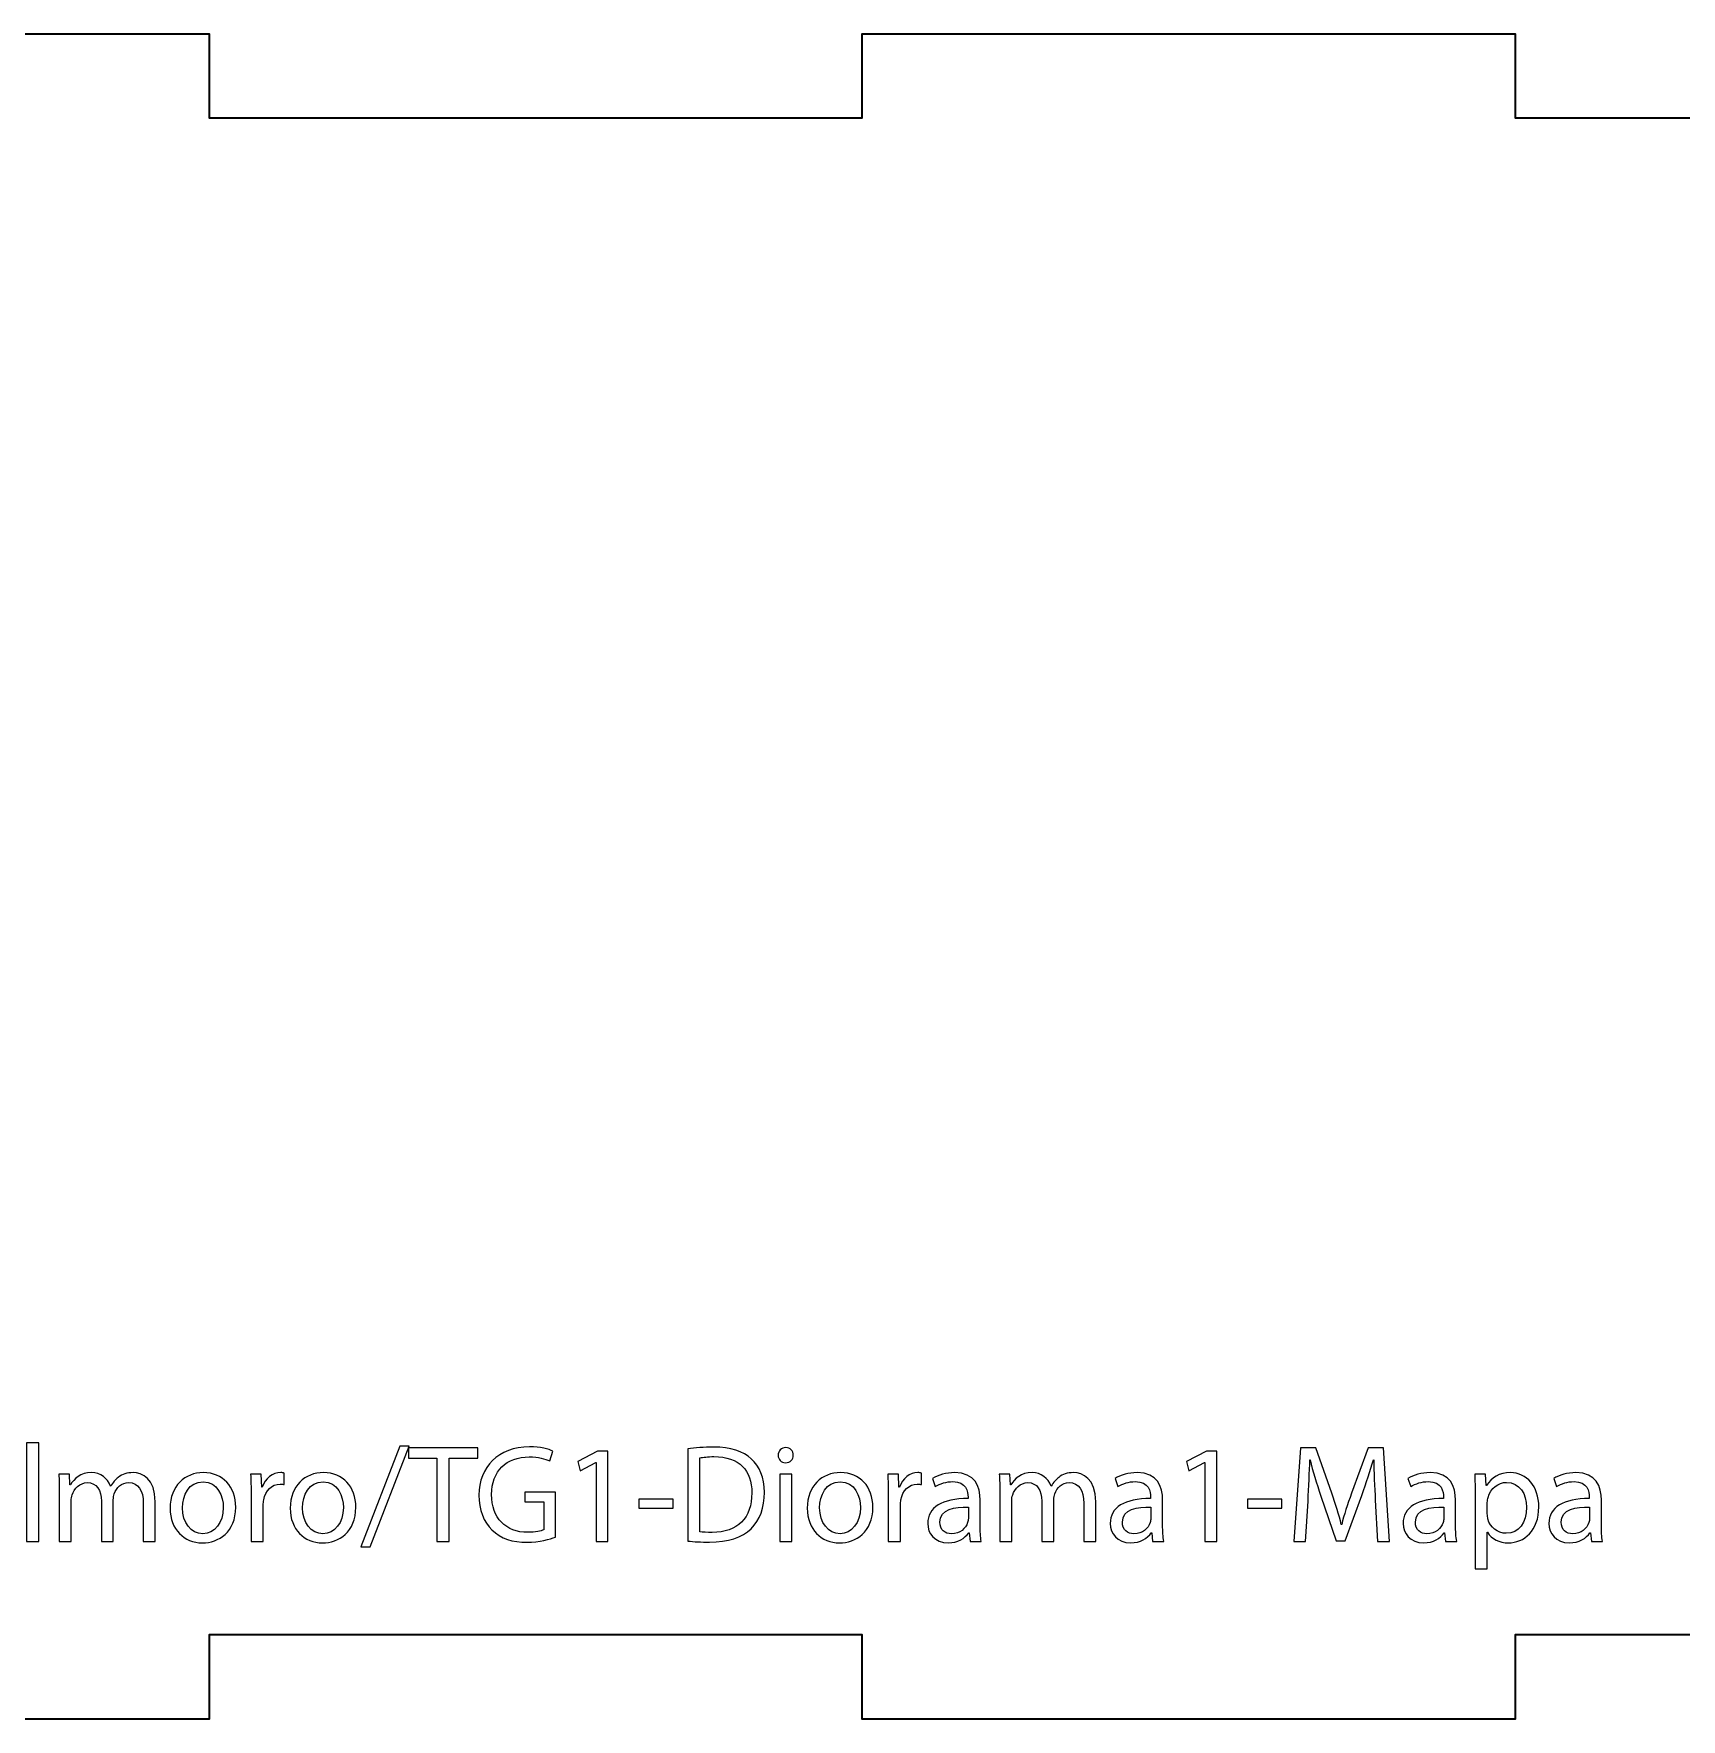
# Model space of a CAD drawing. Header units: millimetres. Extents: x 1 to 1629, y -192 to 365.
# Drawn here: x 1461.5 to 1520.2, y 302.7 to 362.7 of the extents above; entities that cross this region are included whole.
import ezdxf

# ---------------------------------------------------------------- set-up
doc = ezdxf.new("R2010")
doc.units = ezdxf.units.MM
doc.header["$MEASUREMENT"] = 0
doc.layers.add('CorteExterno', color=7, linetype='Continuous', lineweight=0)
doc.layers.add('Marcacao', color=7, linetype='Continuous', lineweight=0)

# ---------------------------------------------------------------- blocks, each defined once
blk = doc.blocks.new('Block_10')
at = {"layer": 'Marcacao', "color": 250, "lineweight": 9, "true_color": 0x1e1e1c}
for points, knots in [([(1461.238, 312.57), (1461.238, 312.57), (1461.673, 312.57), (1461.673, 312.57), (1461.673, 312.57), (1461.673, 309.061), (1461.673, 309.061), (1461.673, 309.061), (1461.238, 309.061), (1461.238, 309.061), (1461.238, 309.061), (1461.238, 312.57), (1461.238, 312.57)], [0, 0, 0, 0, 1, 1, 1, 2, 2, 2, 3, 3, 3, 4, 4, 4, 4]), ([(1473.146, 308.863), (1473.146, 308.863), (1474.524, 312.446), (1474.524, 312.446), (1474.524, 312.446), (1474.86, 312.446), (1474.86, 312.446), (1474.86, 312.446), (1473.477, 308.863), (1473.477, 308.863), (1473.477, 308.863), (1473.146, 308.863), (1473.146, 308.863)], [0, 0, 0, 0, 1, 1, 1, 2, 2, 2, 3, 3, 3, 4, 4, 4, 4]), ([(1475.852, 312.026), (1475.852, 312.026), (1474.84, 312.026), (1474.84, 312.026), (1474.84, 312.026), (1474.84, 312.392), (1474.84, 312.392), (1474.84, 312.392), (1477.305, 312.392), (1477.305, 312.392), (1477.305, 312.392), (1477.305, 312.026), (1477.305, 312.026), (1477.305, 312.026), (1476.287, 312.026), (1476.287, 312.026), (1476.287, 312.026), (1476.287, 309.061), (1476.287, 309.061), (1476.287, 309.061), (1475.852, 309.061), (1475.852, 309.061), (1475.852, 309.061), (1475.852, 312.026), (1475.852, 312.026)], [0, 0, 0, 0, 1, 1, 1, 2, 2, 2, 3, 3, 3, 4, 4, 4, 5, 5, 5, 6, 6, 6, 7, 7, 7, 8, 8, 8, 8]), ([(1480.076, 309.209), (1479.883, 309.14), (1479.503, 309.027), (1479.053, 309.027), (1478.549, 309.027), (1478.134, 309.155), (1477.808, 309.466), (1477.522, 309.743), (1477.343, 310.188), (1477.343, 310.707), (1477.349, 311.7), (1478.03, 312.426), (1479.147, 312.426), (1479.533, 312.426), (1479.834, 312.342), (1479.978, 312.273), (1479.978, 312.273), (1479.873, 311.922), (1479.873, 311.922), (1479.696, 312.002), (1479.474, 312.066), (1479.137, 312.066), (1478.327, 312.066), (1477.798, 311.562), (1477.798, 310.727), (1477.798, 309.882), (1478.307, 309.382), (1479.083, 309.382), (1479.365, 309.382), (1479.557, 309.422), (1479.656, 309.472), (1479.656, 309.472), (1479.656, 310.465), (1479.656, 310.465), (1479.656, 310.465), (1478.979, 310.465), (1478.979, 310.465), (1478.979, 310.465), (1478.979, 310.811), (1478.979, 310.811), (1478.979, 310.811), (1480.076, 310.811), (1480.076, 310.811), (1480.076, 310.811), (1480.076, 309.209), (1480.076, 309.209)], [0, 0, 0, 0, 1, 1, 1, 2, 2, 2, 3, 3, 3, 4, 4, 4, 5, 5, 5, 6, 6, 6, 7, 7, 7, 8, 8, 8, 9, 9, 9, 10, 10, 10, 11, 11, 11, 12, 12, 12, 13, 13, 13, 14, 14, 14, 15, 15, 15, 15]), ([(1481.522, 311.868), (1481.522, 311.868), (1481.512, 311.868), (1481.512, 311.868), (1481.512, 311.868), (1480.954, 311.567), (1480.954, 311.567), (1480.954, 311.567), (1480.87, 311.898), (1480.87, 311.898), (1480.87, 311.898), (1481.572, 312.273), (1481.572, 312.273), (1481.572, 312.273), (1481.942, 312.273), (1481.942, 312.273), (1481.942, 312.273), (1481.942, 309.061), (1481.942, 309.061), (1481.942, 309.061), (1481.522, 309.061), (1481.522, 309.061), (1481.522, 309.061), (1481.522, 311.868), (1481.522, 311.868)], [0, 0, 0, 0, 1, 1, 1, 2, 2, 2, 3, 3, 3, 4, 4, 4, 5, 5, 5, 6, 6, 6, 7, 7, 7, 8, 8, 8, 8]), ([(1484.781, 312.348), (1485.043, 312.387), (1485.355, 312.416), (1485.696, 312.416), (1486.313, 312.416), (1486.753, 312.273), (1487.045, 312.002), (1487.341, 311.73), (1487.514, 311.344), (1487.514, 310.805), (1487.514, 310.262), (1487.346, 309.817), (1487.035, 309.511), (1486.723, 309.2), (1486.209, 309.032), (1485.562, 309.032), (1485.256, 309.032), (1484.999, 309.046), (1484.781, 309.071), (1484.781, 309.071), (1484.781, 312.348), (1484.781, 312.348)], [0, 0, 0, 0, 1, 1, 1, 2, 2, 2, 3, 3, 3, 4, 4, 4, 5, 5, 5, 6, 6, 6, 7, 7, 7, 7]), ([(1485.211, 309.402), (1485.32, 309.382), (1485.478, 309.377), (1485.646, 309.377), (1486.565, 309.377), (1487.064, 309.892), (1487.064, 310.791), (1487.069, 311.577), (1486.625, 312.076), (1485.715, 312.076), (1485.493, 312.076), (1485.325, 312.056), (1485.211, 312.031), (1485.211, 312.031), (1485.211, 309.402), (1485.211, 309.402)], [0, 0, 0, 0, 1, 1, 1, 2, 2, 2, 3, 3, 3, 4, 4, 4, 5, 5, 5, 5]), ([(1488.54, 312.125), (1488.545, 311.977), (1488.437, 311.858), (1488.264, 311.858), (1488.11, 311.858), (1488.002, 311.977), (1488.002, 312.125), (1488.002, 312.278), (1488.115, 312.397), (1488.273, 312.397), (1488.437, 312.397), (1488.54, 312.278), (1488.54, 312.125)], [0, 0, 0, 0, 1, 1, 1, 2, 2, 2, 3, 3, 3, 4, 4, 4, 4]), ([(1503.199, 311.868), (1503.199, 311.868), (1503.189, 311.868), (1503.189, 311.868), (1503.189, 311.868), (1502.631, 311.567), (1502.631, 311.567), (1502.631, 311.567), (1502.547, 311.898), (1502.547, 311.898), (1502.547, 311.898), (1503.249, 312.273), (1503.249, 312.273), (1503.249, 312.273), (1503.619, 312.273), (1503.619, 312.273), (1503.619, 312.273), (1503.619, 309.061), (1503.619, 309.061), (1503.619, 309.061), (1503.199, 309.061), (1503.199, 309.061), (1503.199, 309.061), (1503.199, 311.868), (1503.199, 311.868)], [0, 0, 0, 0, 1, 1, 1, 2, 2, 2, 3, 3, 3, 4, 4, 4, 5, 5, 5, 6, 6, 6, 7, 7, 7, 8, 8, 8, 8]), ([(1509.265, 310.524), (1509.241, 310.988), (1509.211, 311.547), (1509.216, 311.962), (1509.216, 311.962), (1509.201, 311.962), (1509.201, 311.962), (1509.087, 311.572), (1508.949, 311.157), (1508.781, 310.697), (1508.781, 310.697), (1508.193, 309.081), (1508.193, 309.081), (1508.193, 309.081), (1507.867, 309.081), (1507.867, 309.081), (1507.867, 309.081), (1507.328, 310.667), (1507.328, 310.667), (1507.17, 311.137), (1507.036, 311.567), (1506.943, 311.962), (1506.943, 311.962), (1506.933, 311.962), (1506.933, 311.962), (1506.923, 311.547), (1506.898, 310.988), (1506.869, 310.489), (1506.869, 310.489), (1506.779, 309.061), (1506.779, 309.061), (1506.779, 309.061), (1506.369, 309.061), (1506.369, 309.061), (1506.369, 309.061), (1506.602, 312.392), (1506.602, 312.392), (1506.602, 312.392), (1507.15, 312.392), (1507.15, 312.392), (1507.15, 312.392), (1507.718, 310.781), (1507.718, 310.781), (1507.857, 310.371), (1507.97, 310.005), (1508.054, 309.659), (1508.054, 309.659), (1508.069, 309.659), (1508.069, 309.659), (1508.153, 309.995), (1508.272, 310.361), (1508.42, 310.781), (1508.42, 310.781), (1509.013, 312.392), (1509.013, 312.392), (1509.013, 312.392), (1509.562, 312.392), (1509.562, 312.392), (1509.562, 312.392), (1509.769, 309.061), (1509.769, 309.061), (1509.769, 309.061), (1509.349, 309.061), (1509.349, 309.061), (1509.349, 309.061), (1509.265, 310.524), (1509.265, 310.524)], [0, 0, 0, 0, 1, 1, 1, 2, 2, 2, 3, 3, 3, 4, 4, 4, 5, 5, 5, 6, 6, 6, 7, 7, 7, 8, 8, 8, 9, 9, 9, 10, 10, 10, 11, 11, 11, 12, 12, 12, 13, 13, 13, 14, 14, 14, 15, 15, 15, 16, 16, 16, 17, 17, 17, 18, 18, 18, 19, 19, 19, 20, 20, 20, 21, 21, 21, 22, 22, 22, 22]), ([(1462.404, 310.805), (1462.404, 311.053), (1462.399, 311.255), (1462.384, 311.453), (1462.384, 311.453), (1462.764, 311.453), (1462.764, 311.453), (1462.764, 311.453), (1462.784, 311.068), (1462.784, 311.068), (1462.784, 311.068), (1462.799, 311.068), (1462.799, 311.068), (1462.933, 311.295), (1463.155, 311.507), (1463.55, 311.507), (1463.877, 311.507), (1464.124, 311.31), (1464.227, 311.028), (1464.227, 311.028), (1464.237, 311.028), (1464.237, 311.028), (1464.311, 311.161), (1464.405, 311.265), (1464.504, 311.339), (1464.647, 311.448), (1464.805, 311.507), (1465.033, 311.507), (1465.349, 311.507), (1465.819, 311.3), (1465.819, 310.47), (1465.819, 310.47), (1465.819, 309.061), (1465.819, 309.061), (1465.819, 309.061), (1465.393, 309.061), (1465.393, 309.061), (1465.393, 309.061), (1465.393, 310.415), (1465.393, 310.415), (1465.393, 310.875), (1465.225, 311.151), (1464.875, 311.151), (1464.628, 311.151), (1464.435, 310.969), (1464.361, 310.756), (1464.341, 310.697), (1464.326, 310.618), (1464.326, 310.539), (1464.326, 310.539), (1464.326, 309.061), (1464.326, 309.061), (1464.326, 309.061), (1463.901, 309.061), (1463.901, 309.061), (1463.901, 309.061), (1463.901, 310.494), (1463.901, 310.494), (1463.901, 310.875), (1463.733, 311.151), (1463.402, 311.151), (1463.13, 311.151), (1462.933, 310.934), (1462.863, 310.717), (1462.839, 310.653), (1462.829, 310.578), (1462.829, 310.504), (1462.829, 310.504), (1462.829, 309.061), (1462.829, 309.061), (1462.829, 309.061), (1462.404, 309.061), (1462.404, 309.061), (1462.404, 309.061), (1462.404, 310.805), (1462.404, 310.805)], [0, 0, 0, 0, 1, 1, 1, 2, 2, 2, 3, 3, 3, 4, 4, 4, 5, 5, 5, 6, 6, 6, 7, 7, 7, 8, 8, 8, 9, 9, 9, 10, 10, 10, 11, 11, 11, 12, 12, 12, 13, 13, 13, 14, 14, 14, 15, 15, 15, 16, 16, 16, 17, 17, 17, 18, 18, 18, 19, 19, 19, 20, 20, 20, 21, 21, 21, 22, 22, 22, 23, 23, 23, 24, 24, 24, 25, 25, 25, 25]), ([(1468.687, 310.277), (1468.687, 309.392), (1468.074, 309.007), (1467.496, 309.007), (1466.849, 309.007), (1466.35, 309.481), (1466.35, 310.237), (1466.35, 311.038), (1466.873, 311.507), (1467.536, 311.507), (1468.223, 311.507), (1468.687, 311.008), (1468.687, 310.277)], [0, 0, 0, 0, 1, 1, 1, 2, 2, 2, 3, 3, 3, 4, 4, 4, 4]), ([(1469.234, 310.707), (1469.234, 310.988), (1469.229, 311.231), (1469.214, 311.453), (1469.214, 311.453), (1469.595, 311.453), (1469.595, 311.453), (1469.595, 311.453), (1469.61, 310.984), (1469.61, 310.984), (1469.61, 310.984), (1469.63, 310.984), (1469.63, 310.984), (1469.738, 311.305), (1470, 311.507), (1470.292, 311.507), (1470.341, 311.507), (1470.376, 311.502), (1470.415, 311.492), (1470.415, 311.492), (1470.415, 311.082), (1470.415, 311.082), (1470.371, 311.092), (1470.326, 311.097), (1470.267, 311.097), (1469.961, 311.097), (1469.743, 310.865), (1469.684, 310.539), (1469.674, 310.48), (1469.664, 310.41), (1469.664, 310.336), (1469.664, 310.336), (1469.664, 309.061), (1469.664, 309.061), (1469.664, 309.061), (1469.234, 309.061), (1469.234, 309.061), (1469.234, 309.061), (1469.234, 310.707), (1469.234, 310.707)], [0, 0, 0, 0, 1, 1, 1, 2, 2, 2, 3, 3, 3, 4, 4, 4, 5, 5, 5, 6, 6, 6, 7, 7, 7, 8, 8, 8, 9, 9, 9, 10, 10, 10, 11, 11, 11, 12, 12, 12, 13, 13, 13, 13]), ([(1472.964, 310.277), (1472.964, 309.392), (1472.351, 309.007), (1471.773, 309.007), (1471.126, 309.007), (1470.627, 309.481), (1470.627, 310.237), (1470.627, 311.038), (1471.151, 311.507), (1471.813, 311.507), (1472.5, 311.507), (1472.964, 311.008), (1472.964, 310.277)], [0, 0, 0, 0, 1, 1, 1, 2, 2, 2, 3, 3, 3, 4, 4, 4, 4]), ([(1488.056, 309.061), (1488.056, 309.061), (1488.056, 311.453), (1488.056, 311.453), (1488.056, 311.453), (1488.491, 311.453), (1488.491, 311.453), (1488.491, 311.453), (1488.491, 309.061), (1488.491, 309.061), (1488.491, 309.061), (1488.056, 309.061), (1488.056, 309.061)], [0, 0, 0, 0, 1, 1, 1, 2, 2, 2, 3, 3, 3, 4, 4, 4, 4]), ([(1491.376, 310.277), (1491.376, 309.392), (1490.763, 309.007), (1490.185, 309.007), (1489.538, 309.007), (1489.039, 309.481), (1489.039, 310.237), (1489.039, 311.038), (1489.563, 311.507), (1490.225, 311.507), (1490.912, 311.507), (1491.376, 311.008), (1491.376, 310.277)], [0, 0, 0, 0, 1, 1, 1, 2, 2, 2, 3, 3, 3, 4, 4, 4, 4]), ([(1491.923, 310.707), (1491.923, 310.988), (1491.918, 311.231), (1491.903, 311.453), (1491.903, 311.453), (1492.284, 311.453), (1492.284, 311.453), (1492.284, 311.453), (1492.299, 310.984), (1492.299, 310.984), (1492.299, 310.984), (1492.319, 310.984), (1492.319, 310.984), (1492.427, 311.305), (1492.689, 311.507), (1492.981, 311.507), (1493.03, 311.507), (1493.064, 311.502), (1493.104, 311.492), (1493.104, 311.492), (1493.104, 311.082), (1493.104, 311.082), (1493.06, 311.092), (1493.015, 311.097), (1492.956, 311.097), (1492.65, 311.097), (1492.432, 310.865), (1492.373, 310.539), (1492.363, 310.48), (1492.353, 310.41), (1492.353, 310.336), (1492.353, 310.336), (1492.353, 309.061), (1492.353, 309.061), (1492.353, 309.061), (1491.923, 309.061), (1491.923, 309.061), (1491.923, 309.061), (1491.923, 310.707), (1491.923, 310.707)], [0, 0, 0, 0, 1, 1, 1, 2, 2, 2, 3, 3, 3, 4, 4, 4, 5, 5, 5, 6, 6, 6, 7, 7, 7, 8, 8, 8, 9, 9, 9, 10, 10, 10, 11, 11, 11, 12, 12, 12, 13, 13, 13, 13]), ([(1494.838, 309.061), (1494.838, 309.061), (1494.804, 309.363), (1494.804, 309.363), (1494.804, 309.363), (1494.789, 309.363), (1494.789, 309.363), (1494.655, 309.175), (1494.398, 309.007), (1494.057, 309.007), (1493.573, 309.007), (1493.326, 309.348), (1493.326, 309.694), (1493.326, 310.272), (1493.84, 310.588), (1494.764, 310.583), (1494.764, 310.583), (1494.764, 310.633), (1494.764, 310.633), (1494.764, 310.83), (1494.709, 311.186), (1494.22, 311.186), (1493.998, 311.186), (1493.766, 311.117), (1493.598, 311.008), (1493.598, 311.008), (1493.499, 311.295), (1493.499, 311.295), (1493.697, 311.423), (1493.983, 311.507), (1494.285, 311.507), (1495.016, 311.507), (1495.194, 311.008), (1495.194, 310.529), (1495.194, 310.529), (1495.194, 309.635), (1495.194, 309.635), (1495.194, 309.427), (1495.204, 309.224), (1495.233, 309.061), (1495.233, 309.061), (1494.838, 309.061), (1494.838, 309.061)], [0, 0, 0, 0, 1, 1, 1, 2, 2, 2, 3, 3, 3, 4, 4, 4, 5, 5, 5, 6, 6, 6, 7, 7, 7, 8, 8, 8, 9, 9, 9, 10, 10, 10, 11, 11, 11, 12, 12, 12, 13, 13, 13, 14, 14, 14, 14]), ([(1495.894, 310.805), (1495.894, 311.053), (1495.889, 311.255), (1495.875, 311.453), (1495.875, 311.453), (1496.255, 311.453), (1496.255, 311.453), (1496.255, 311.453), (1496.275, 311.068), (1496.275, 311.068), (1496.275, 311.068), (1496.29, 311.068), (1496.29, 311.068), (1496.423, 311.295), (1496.645, 311.507), (1497.041, 311.507), (1497.367, 311.507), (1497.614, 311.31), (1497.718, 311.028), (1497.718, 311.028), (1497.728, 311.028), (1497.728, 311.028), (1497.802, 311.161), (1497.895, 311.265), (1497.994, 311.339), (1498.138, 311.448), (1498.296, 311.507), (1498.523, 311.507), (1498.839, 311.507), (1499.309, 311.3), (1499.309, 310.47), (1499.309, 310.47), (1499.309, 309.061), (1499.309, 309.061), (1499.309, 309.061), (1498.884, 309.061), (1498.884, 309.061), (1498.884, 309.061), (1498.884, 310.415), (1498.884, 310.415), (1498.884, 310.875), (1498.716, 311.151), (1498.365, 311.151), (1498.118, 311.151), (1497.925, 310.969), (1497.851, 310.756), (1497.831, 310.697), (1497.817, 310.618), (1497.817, 310.539), (1497.817, 310.539), (1497.817, 309.061), (1497.817, 309.061), (1497.817, 309.061), (1497.391, 309.061), (1497.391, 309.061), (1497.391, 309.061), (1497.391, 310.494), (1497.391, 310.494), (1497.391, 310.875), (1497.224, 311.151), (1496.893, 311.151), (1496.621, 311.151), (1496.423, 310.934), (1496.354, 310.717), (1496.329, 310.653), (1496.319, 310.578), (1496.319, 310.504), (1496.319, 310.504), (1496.319, 309.061), (1496.319, 309.061), (1496.319, 309.061), (1495.894, 309.061), (1495.894, 309.061), (1495.894, 309.061), (1495.894, 310.805), (1495.894, 310.805)], [0, 0, 0, 0, 1, 1, 1, 2, 2, 2, 3, 3, 3, 4, 4, 4, 5, 5, 5, 6, 6, 6, 7, 7, 7, 8, 8, 8, 9, 9, 9, 10, 10, 10, 11, 11, 11, 12, 12, 12, 13, 13, 13, 14, 14, 14, 15, 15, 15, 16, 16, 16, 17, 17, 17, 18, 18, 18, 19, 19, 19, 20, 20, 20, 21, 21, 21, 22, 22, 22, 23, 23, 23, 24, 24, 24, 25, 25, 25, 25]), ([(1501.337, 309.061), (1501.337, 309.061), (1501.303, 309.363), (1501.303, 309.363), (1501.303, 309.363), (1501.288, 309.363), (1501.288, 309.363), (1501.155, 309.175), (1500.898, 309.007), (1500.557, 309.007), (1500.072, 309.007), (1499.825, 309.348), (1499.825, 309.694), (1499.825, 310.272), (1500.339, 310.588), (1501.263, 310.583), (1501.263, 310.583), (1501.263, 310.633), (1501.263, 310.633), (1501.263, 310.83), (1501.209, 311.186), (1500.72, 311.186), (1500.498, 311.186), (1500.265, 311.117), (1500.097, 311.008), (1500.097, 311.008), (1499.998, 311.295), (1499.998, 311.295), (1500.196, 311.423), (1500.483, 311.507), (1500.784, 311.507), (1501.516, 311.507), (1501.693, 311.008), (1501.693, 310.529), (1501.693, 310.529), (1501.693, 309.635), (1501.693, 309.635), (1501.693, 309.427), (1501.703, 309.224), (1501.733, 309.061), (1501.733, 309.061), (1501.337, 309.061), (1501.337, 309.061)], [0, 0, 0, 0, 1, 1, 1, 2, 2, 2, 3, 3, 3, 4, 4, 4, 5, 5, 5, 6, 6, 6, 7, 7, 7, 8, 8, 8, 9, 9, 9, 10, 10, 10, 11, 11, 11, 12, 12, 12, 13, 13, 13, 14, 14, 14, 14]), ([(1511.768, 309.061), (1511.768, 309.061), (1511.734, 309.363), (1511.734, 309.363), (1511.734, 309.363), (1511.719, 309.363), (1511.719, 309.363), (1511.585, 309.175), (1511.329, 309.007), (1510.988, 309.007), (1510.503, 309.007), (1510.256, 309.348), (1510.256, 309.694), (1510.256, 310.272), (1510.77, 310.588), (1511.694, 310.583), (1511.694, 310.583), (1511.694, 310.633), (1511.694, 310.633), (1511.694, 310.83), (1511.64, 311.186), (1511.15, 311.186), (1510.928, 311.186), (1510.696, 311.117), (1510.528, 311.008), (1510.528, 311.008), (1510.429, 311.295), (1510.429, 311.295), (1510.627, 311.423), (1510.913, 311.507), (1511.215, 311.507), (1511.946, 311.507), (1512.124, 311.008), (1512.124, 310.529), (1512.124, 310.529), (1512.124, 309.635), (1512.124, 309.635), (1512.124, 309.427), (1512.134, 309.224), (1512.164, 309.061), (1512.164, 309.061), (1511.768, 309.061), (1511.768, 309.061)], [0, 0, 0, 0, 1, 1, 1, 2, 2, 2, 3, 3, 3, 4, 4, 4, 5, 5, 5, 6, 6, 6, 7, 7, 7, 8, 8, 8, 9, 9, 9, 10, 10, 10, 11, 11, 11, 12, 12, 12, 13, 13, 13, 14, 14, 14, 14]), ([(1512.824, 310.672), (1512.824, 310.978), (1512.814, 311.226), (1512.805, 311.453), (1512.805, 311.453), (1513.195, 311.453), (1513.195, 311.453), (1513.195, 311.453), (1513.215, 311.043), (1513.215, 311.043), (1513.215, 311.043), (1513.225, 311.043), (1513.225, 311.043), (1513.403, 311.334), (1513.684, 311.507), (1514.075, 311.507), (1514.653, 311.507), (1515.088, 311.018), (1515.088, 310.292), (1515.088, 309.432), (1514.564, 309.007), (1514.001, 309.007), (1513.684, 309.007), (1513.408, 309.145), (1513.264, 309.382), (1513.264, 309.382), (1513.254, 309.382), (1513.254, 309.382), (1513.254, 309.382), (1513.254, 308.083), (1513.254, 308.083), (1513.254, 308.083), (1512.824, 308.083), (1512.824, 308.083), (1512.824, 308.083), (1512.824, 310.672), (1512.824, 310.672)], [0, 0, 0, 0, 1, 1, 1, 2, 2, 2, 3, 3, 3, 4, 4, 4, 5, 5, 5, 6, 6, 6, 7, 7, 7, 8, 8, 8, 9, 9, 9, 10, 10, 10, 11, 11, 11, 12, 12, 12, 12]), ([(1516.959, 309.061), (1516.959, 309.061), (1516.924, 309.363), (1516.924, 309.363), (1516.924, 309.363), (1516.91, 309.363), (1516.91, 309.363), (1516.776, 309.175), (1516.519, 309.007), (1516.178, 309.007), (1515.694, 309.007), (1515.447, 309.348), (1515.447, 309.694), (1515.447, 310.272), (1515.961, 310.588), (1516.885, 310.583), (1516.885, 310.583), (1516.885, 310.633), (1516.885, 310.633), (1516.885, 310.83), (1516.83, 311.186), (1516.341, 311.186), (1516.119, 311.186), (1515.887, 311.117), (1515.719, 311.008), (1515.719, 311.008), (1515.62, 311.295), (1515.62, 311.295), (1515.818, 311.423), (1516.104, 311.507), (1516.406, 311.507), (1517.137, 311.507), (1517.315, 311.008), (1517.315, 310.529), (1517.315, 310.529), (1517.315, 309.635), (1517.315, 309.635), (1517.315, 309.427), (1517.325, 309.224), (1517.354, 309.061), (1517.354, 309.061), (1516.959, 309.061), (1516.959, 309.061)], [0, 0, 0, 0, 1, 1, 1, 2, 2, 2, 3, 3, 3, 4, 4, 4, 5, 5, 5, 6, 6, 6, 7, 7, 7, 8, 8, 8, 9, 9, 9, 10, 10, 10, 11, 11, 11, 12, 12, 12, 13, 13, 13, 14, 14, 14, 14]), ([(1466.79, 310.252), (1466.79, 309.728), (1467.091, 309.333), (1467.516, 309.333), (1467.931, 309.333), (1468.243, 309.723), (1468.243, 310.262), (1468.243, 310.667), (1468.04, 311.181), (1467.526, 311.181), (1467.012, 311.181), (1466.79, 310.707), (1466.79, 310.252)], [0, 0, 0, 0, 1, 1, 1, 2, 2, 2, 3, 3, 3, 4, 4, 4, 4]), ([(1471.067, 310.252), (1471.067, 309.728), (1471.368, 309.333), (1471.793, 309.333), (1472.208, 309.333), (1472.52, 309.723), (1472.52, 310.262), (1472.52, 310.667), (1472.317, 311.181), (1471.803, 311.181), (1471.289, 311.181), (1471.067, 310.707), (1471.067, 310.252)], [0, 0, 0, 0, 1, 1, 1, 2, 2, 2, 3, 3, 3, 4, 4, 4, 4]), ([(1489.479, 310.252), (1489.479, 309.728), (1489.78, 309.333), (1490.205, 309.333), (1490.62, 309.333), (1490.932, 309.723), (1490.932, 310.262), (1490.932, 310.667), (1490.729, 311.181), (1490.215, 311.181), (1489.701, 311.181), (1489.479, 310.707), (1489.479, 310.252)], [0, 0, 0, 0, 1, 1, 1, 2, 2, 2, 3, 3, 3, 4, 4, 4, 4]), ([(1513.254, 310.035), (1513.254, 309.97), (1513.264, 309.911), (1513.274, 309.857), (1513.353, 309.555), (1513.615, 309.348), (1513.927, 309.348), (1514.386, 309.348), (1514.653, 309.723), (1514.653, 310.272), (1514.653, 310.751), (1514.401, 311.161), (1513.941, 311.161), (1513.645, 311.161), (1513.368, 310.949), (1513.284, 310.623), (1513.269, 310.568), (1513.254, 310.504), (1513.254, 310.445), (1513.254, 310.445), (1513.254, 310.035), (1513.254, 310.035)], [0, 0, 0, 0, 1, 1, 1, 2, 2, 2, 3, 3, 3, 4, 4, 4, 5, 5, 5, 6, 6, 6, 7, 7, 7, 7]), ([(1484.258, 310.558), (1484.258, 310.558), (1484.258, 310.237), (1484.258, 310.237), (1484.258, 310.237), (1483.038, 310.237), (1483.038, 310.237), (1483.038, 310.237), (1483.038, 310.558), (1483.038, 310.558), (1483.038, 310.558), (1484.258, 310.558), (1484.258, 310.558)], [0, 0, 0, 0, 1, 1, 1, 2, 2, 2, 3, 3, 3, 4, 4, 4, 4]), ([(1494.774, 310.282), (1494.299, 310.292), (1493.761, 310.208), (1493.761, 309.743), (1493.761, 309.462), (1493.948, 309.328), (1494.171, 309.328), (1494.482, 309.328), (1494.68, 309.526), (1494.749, 309.728), (1494.764, 309.773), (1494.774, 309.822), (1494.774, 309.867), (1494.774, 309.867), (1494.774, 310.282), (1494.774, 310.282)], [0, 0, 0, 0, 1, 1, 1, 2, 2, 2, 3, 3, 3, 4, 4, 4, 5, 5, 5, 5]), ([(1501.273, 310.282), (1500.799, 310.292), (1500.26, 310.208), (1500.26, 309.743), (1500.26, 309.462), (1500.448, 309.328), (1500.671, 309.328), (1500.982, 309.328), (1501.179, 309.526), (1501.249, 309.728), (1501.263, 309.773), (1501.273, 309.822), (1501.273, 309.867), (1501.273, 309.867), (1501.273, 310.282), (1501.273, 310.282)], [0, 0, 0, 0, 1, 1, 1, 2, 2, 2, 3, 3, 3, 4, 4, 4, 5, 5, 5, 5]), ([(1505.935, 310.558), (1505.935, 310.558), (1505.935, 310.237), (1505.935, 310.237), (1505.935, 310.237), (1504.715, 310.237), (1504.715, 310.237), (1504.715, 310.237), (1504.715, 310.558), (1504.715, 310.558), (1504.715, 310.558), (1505.935, 310.558), (1505.935, 310.558)], [0, 0, 0, 0, 1, 1, 1, 2, 2, 2, 3, 3, 3, 4, 4, 4, 4]), ([(1511.704, 310.282), (1511.23, 310.292), (1510.691, 310.208), (1510.691, 309.743), (1510.691, 309.462), (1510.879, 309.328), (1511.101, 309.328), (1511.412, 309.328), (1511.61, 309.526), (1511.679, 309.728), (1511.694, 309.773), (1511.704, 309.822), (1511.704, 309.867), (1511.704, 309.867), (1511.704, 310.282), (1511.704, 310.282)], [0, 0, 0, 0, 1, 1, 1, 2, 2, 2, 3, 3, 3, 4, 4, 4, 5, 5, 5, 5]), ([(1516.895, 310.282), (1516.42, 310.292), (1515.882, 310.208), (1515.882, 309.743), (1515.882, 309.462), (1516.069, 309.328), (1516.292, 309.328), (1516.603, 309.328), (1516.801, 309.526), (1516.87, 309.728), (1516.885, 309.773), (1516.895, 309.822), (1516.895, 309.867), (1516.895, 309.867), (1516.895, 310.282), (1516.895, 310.282)], [0, 0, 0, 0, 1, 1, 1, 2, 2, 2, 3, 3, 3, 4, 4, 4, 5, 5, 5, 5])]:
    blk.add_open_spline(points, degree=3, knots=knots, dxfattribs=at)
blk = doc.blocks.new('Block_9')
at = {"layer": 'Marcacao'}
blk.add_blockref('Block_10', (0, 0), dxfattribs=at)

msp = doc.modelspace()

# ---------------------------------------------------------------- linework, layer by layer
at = {"layer": 'CorteExterno', "color": 250, "lineweight": 35, "true_color": 0x1d1d1b}
msp.add_open_spline([(1352.371, 362.727), (1352.371, 362.727), (1352.371, 344.352), (1352.371, 344.352), (1352.371, 344.352), (1349.371, 344.352), (1349.371, 344.352), (1349.371, 344.352), (1349.371, 321.102), (1349.371, 321.102), (1349.371, 321.102), (1352.371, 321.102), (1352.371, 321.102), (1352.371, 321.102), (1352.371, 302.727), (1352.371, 302.727), (1352.371, 302.727), (1374.746, 302.727), (1374.746, 302.727), (1374.746, 302.727), (1374.746, 305.727), (1374.746, 305.727), (1374.746, 305.727), (1397.996, 305.727), (1397.996, 305.727), (1397.996, 305.727), (1397.996, 302.727), (1397.996, 302.727), (1397.996, 302.727), (1421.246, 302.727), (1421.246, 302.727), (1421.246, 302.727), (1421.246, 305.727), (1421.246, 305.727), (1421.246, 305.727), (1444.496, 305.727), (1444.496, 305.727), (1444.496, 305.727), (1444.496, 302.727), (1444.496, 302.727), (1444.496, 302.727), (1467.746, 302.727), (1467.746, 302.727), (1467.746, 302.727), (1467.746, 305.727), (1467.746, 305.727), (1467.746, 305.727), (1490.996, 305.727), (1490.996, 305.727), (1490.996, 305.727), (1490.996, 302.727), (1490.996, 302.727), (1490.996, 302.727), (1514.246, 302.727), (1514.246, 302.727), (1514.246, 302.727), (1514.246, 305.727), (1514.246, 305.727), (1514.246, 305.727), (1537.496, 305.727), (1537.496, 305.727), (1537.496, 305.727), (1537.496, 302.727), (1537.496, 302.727), (1537.496, 302.727), (1560.746, 302.727), (1560.746, 302.727), (1560.746, 302.727), (1560.746, 305.727), (1560.746, 305.727), (1560.746, 305.727), (1583.996, 305.727), (1583.996, 305.727), (1583.996, 305.727), (1583.996, 302.727), (1583.996, 302.727), (1583.996, 302.727), (1606.371, 302.727), (1606.371, 302.727), (1606.371, 302.727), (1606.371, 321.102), (1606.371, 321.102), (1606.371, 321.102), (1609.371, 321.102), (1609.371, 321.102), (1609.371, 321.102), (1609.371, 344.352), (1609.371, 344.352), (1609.371, 344.352), (1606.371, 344.352), (1606.371, 344.352), (1606.371, 344.352), (1606.371, 362.727), (1606.371, 362.727), (1606.371, 362.727), (1583.996, 362.727), (1583.996, 362.727), (1583.996, 362.727), (1583.996, 359.727), (1583.996, 359.727), (1583.996, 359.727), (1560.746, 359.727), (1560.746, 359.727), (1560.746, 359.727), (1560.746, 362.727), (1560.746, 362.727), (1560.746, 362.727), (1537.496, 362.727), (1537.496, 362.727), (1537.496, 362.727), (1537.496, 359.727), (1537.496, 359.727), (1537.496, 359.727), (1514.246, 359.727), (1514.246, 359.727), (1514.246, 359.727), (1514.246, 362.727), (1514.246, 362.727), (1514.246, 362.727), (1490.996, 362.727), (1490.996, 362.727), (1490.996, 362.727), (1490.996, 359.727), (1490.996, 359.727), (1490.996, 359.727), (1467.746, 359.727), (1467.746, 359.727), (1467.746, 359.727), (1467.746, 362.727), (1467.746, 362.727), (1467.746, 362.727), (1444.496, 362.727), (1444.496, 362.727), (1444.496, 362.727), (1444.496, 359.727), (1444.496, 359.727), (1444.496, 359.727), (1421.246, 359.727), (1421.246, 359.727), (1421.246, 359.727), (1421.246, 362.727), (1421.246, 362.727), (1421.246, 362.727), (1397.996, 362.727), (1397.996, 362.727), (1397.996, 362.727), (1397.996, 359.727), (1397.996, 359.727), (1397.996, 359.727), (1374.746, 359.727), (1374.746, 359.727), (1374.746, 359.727), (1374.746, 362.727), (1374.746, 362.727), (1374.746, 362.727), (1352.371, 362.727), (1352.371, 362.727)], degree=3, knots=[0, 0, 0, 0, 1, 1, 1, 2, 2, 2, 3, 3, 3, 4, 4, 4, 5, 5, 5, 6, 6, 6, 7, 7, 7, 8, 8, 8, 9, 9, 9, 10, 10, 10, 11, 11, 11, 12, 12, 12, 13, 13, 13, 14, 14, 14, 15, 15, 15, 16, 16, 16, 17, 17, 17, 18, 18, 18, 19, 19, 19, 20, 20, 20, 21, 21, 21, 22, 22, 22, 23, 23, 23, 24, 24, 24, 25, 25, 25, 26, 26, 26, 27, 27, 27, 28, 28, 28, 29, 29, 29, 30, 30, 30, 31, 31, 31, 32, 32, 32, 33, 33, 33, 34, 34, 34, 35, 35, 35, 36, 36, 36, 37, 37, 37, 38, 38, 38, 39, 39, 39, 40, 40, 40, 41, 41, 41, 42, 42, 42, 43, 43, 43, 44, 44, 44, 45, 45, 45, 46, 46, 46, 47, 47, 47, 48, 48, 48, 49, 49, 49, 50, 50, 50, 51, 51, 51, 52, 52, 52, 52], dxfattribs=at)

# ---------------------------------------------------------------- block references
at = {"layer": 'Marcacao'}
msp.add_blockref('Block_9', (0, 0), dxfattribs=at)

doc.saveas('drawing.dxf')
